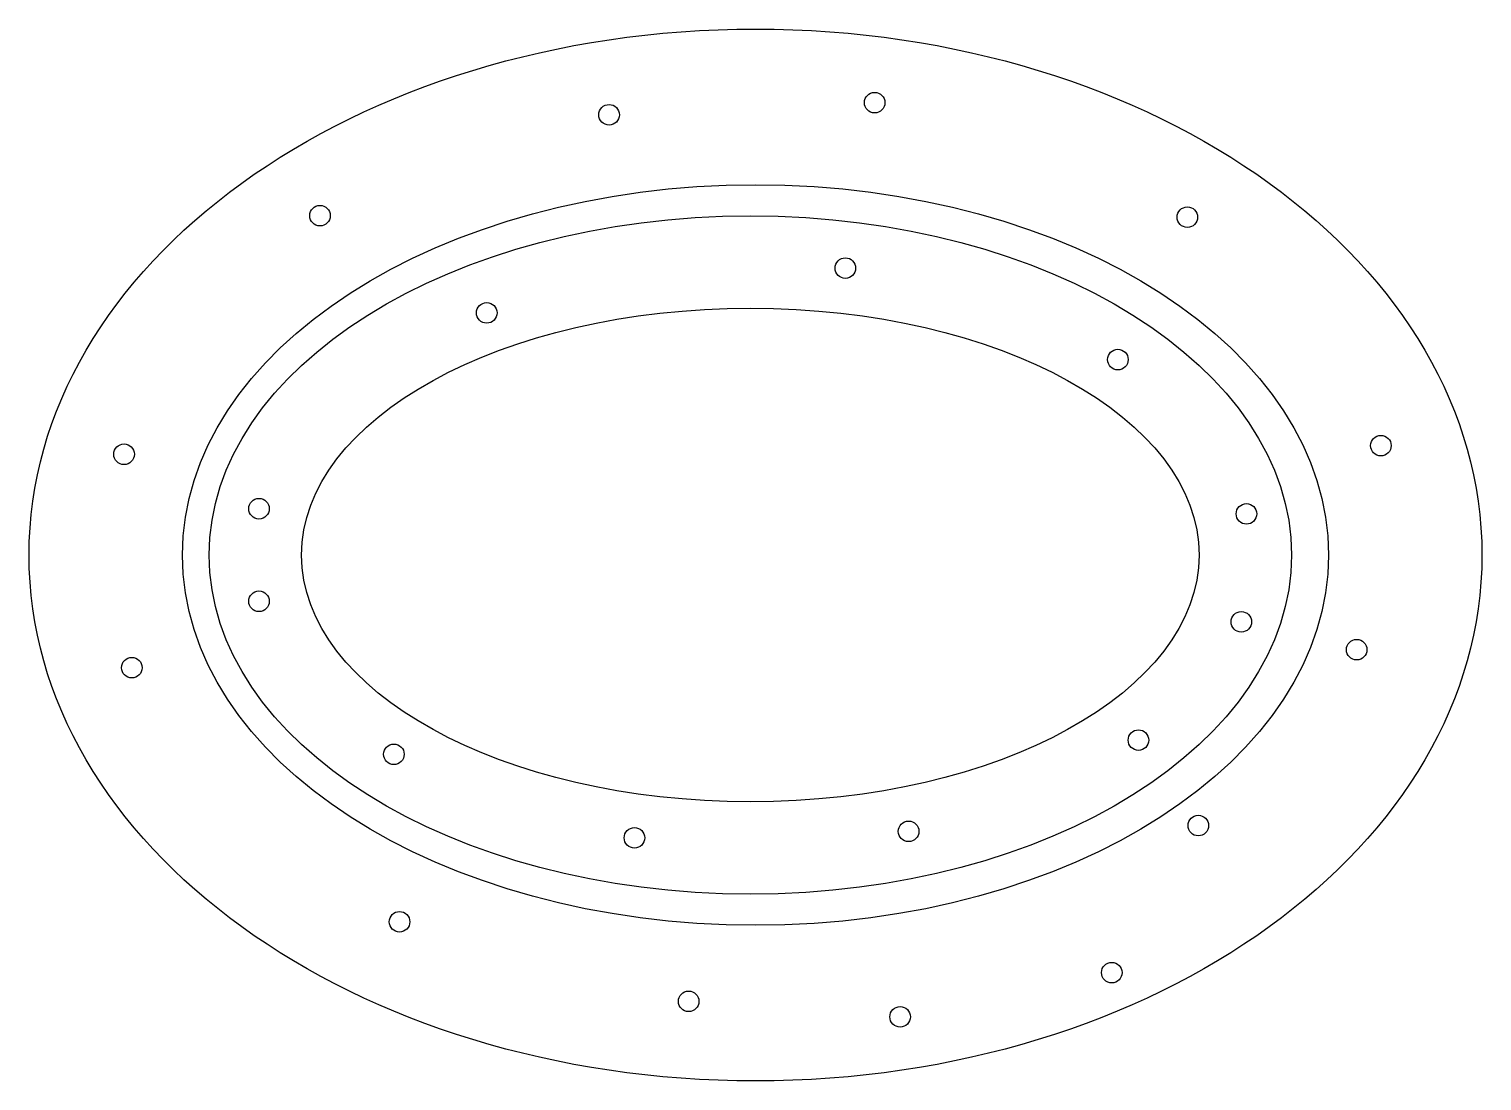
# Model space of a CAD drawing. Header units: inches. Extents: x -1.01 to 1.81, y -0.75 to 1.3.
import ezdxf

# ---------------------------------------------------------------- set-up
doc = ezdxf.new("R2010")
doc.units = ezdxf.units.IN
doc.layers.get('0').update_dxf_attribs({"linetype": 'CONTINUOUS'})

msp = doc.modelspace()

# ---------------------------------------------------------------- linework, layer by layer
for centre in [(0.6301, 1.1569), (0.1137, 1.1333), (-0.4484, 0.9371), (1.2381, 0.9342), (0.5731, 0.8351), (-0.1242, 0.748), (1.103, 0.6572), (1.6144, 0.4899), (-0.8294, 0.4731), (-0.567, 0.3672), (1.353, 0.3572), (-0.567, 0.1872), (1.343, 0.1472), (1.5674, 0.0931), (-0.8143, 0.0581), (1.143, -0.0828), (-0.3047, -0.1104), (0.163, -0.2728), (0.6961, -0.2602), (1.2594, -0.249), (-0.2937, -0.4361), (1.0911, -0.535), (0.2684, -0.5908), (0.6796, -0.6209)]:
    msp.add_circle(centre, 0.02)
for centre, major_axis, ratio in [((0.3984, 0.2772), (1.4125, 0), 0.724096), ((0.3984, 0.2772), (1.1143, 0), 0.646277), ((0.3884, 0.2772), (1.0522, 0), 0.626935), ((0.3884, 0.2772), (0.8725, 0), 0.550134)]:
    msp.add_ellipse(centre, major_axis=major_axis, ratio=ratio)

doc.saveas('drawing.dxf')
